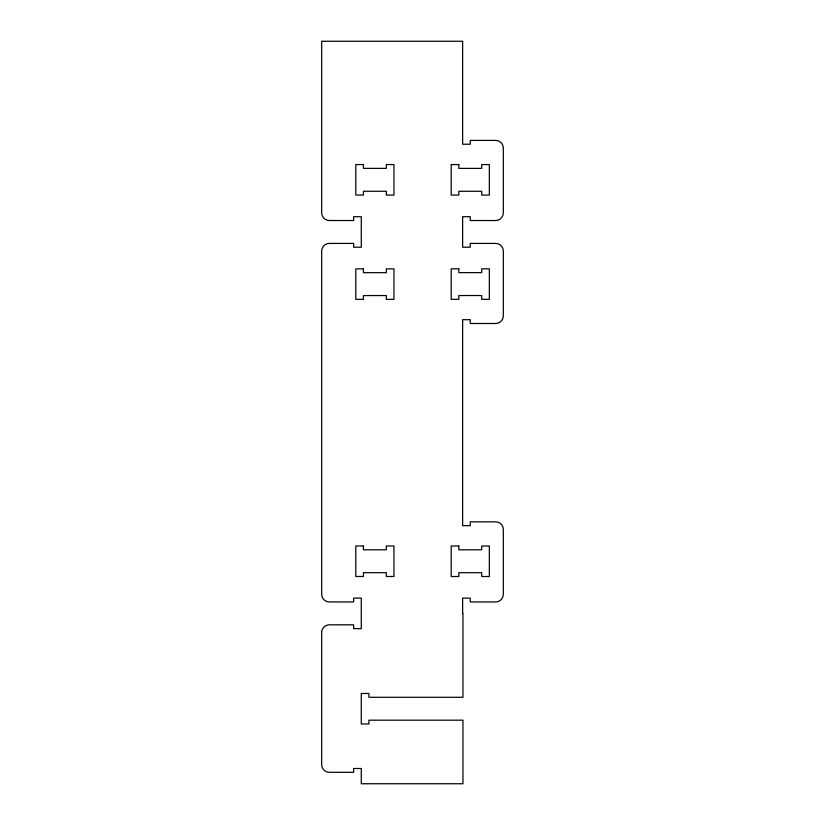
<?xml version="1.0" encoding="UTF-8"?>
<svg xmlns="http://www.w3.org/2000/svg" width="825" height="825" viewBox="0 0 825 825"><rect width="100%" height="100%" fill="white"/><g stroke="black" fill="none" stroke-linecap="round" stroke-linejoin="round"><path stroke-width="1.24" d="M462.959 613.387L462.959 697.29L368.909 697.29L368.909 693.485L361.278 693.485L361.278 723.989L368.909 723.989L368.909 720.184L462.959 720.184L462.959 783.75L361.278 783.75L361.278 768.498L353.647 768.498L353.647 772.303L329.309 772.303A7.631 7.631 0 0 1 321.678 764.682L321.678 632.455A7.631 7.631 0 0 1 329.227 624.824L353.647 624.824L353.647 628.64L361.278 628.64L361.278 598.125L353.647 598.125L353.647 601.941L329.309 601.941A7.631 7.631 0 0 1 321.678 594.309L321.678 251.027A7.631 7.631 0 0 1 329.309 243.406L353.647 243.406L353.647 247.222L361.278 247.222L361.278 216.707L353.647 216.707L353.647 220.523L329.309 220.523A7.631 7.631 0 0 1 321.678 212.891L321.678 41.25L462.639 41.25L462.639 144.231L470.26 144.231L470.26 140.415L495.691 140.415A7.631 7.631 0 0 1 503.322 148.046L503.322 212.891A7.631 7.631 0 0 1 495.691 220.523L470.26 220.523L470.26 216.707L462.639 216.707L462.639 247.222L470.26 247.222L470.26 243.406L495.691 243.406A7.631 7.631 0 0 1 503.322 251.037L503.322 315.872A7.631 7.631 0 0 1 495.691 323.503L470.26 323.503L470.26 319.688L462.639 319.688L462.639 525.659L470.26 525.659L470.26 521.843L495.691 521.843A7.631 7.631 0 0 1 503.322 529.464L503.322 594.309A7.631 7.631 0 0 1 495.691 601.941L470.26 601.941L470.26 598.125L462.639 598.125L462.639 613.377M363.433 164.557L355.812 164.557L355.812 195.071L363.433 195.071L363.433 191.256L386.317 191.256L386.317 195.071L393.948 195.071L393.948 164.557L386.317 164.557L386.317 168.372L363.433 168.372L363.433 164.557M458.824 164.577L451.192 164.577L451.192 195.092L458.824 195.092L458.824 191.276L481.707 191.276L481.707 195.092L489.338 195.092L489.338 164.577L481.707 164.577L481.707 168.393L458.824 168.393L458.824 164.577M363.433 268.857L355.812 268.857L355.812 299.372L363.433 299.372L363.433 295.556L386.317 295.556L386.317 299.372L393.948 299.372L393.948 268.857L386.317 268.857L386.317 272.673L363.433 272.673L363.433 268.857M458.824 268.837L451.192 268.837L451.192 299.341L458.824 299.341L458.824 295.536L481.707 295.536L481.707 299.341L489.338 299.341L489.338 268.837L481.707 268.837L481.707 272.642L458.824 272.642L458.824 268.837M363.433 545.975L355.812 545.975L355.812 576.489L363.433 576.489L363.433 572.674L386.317 572.674L386.317 576.489L393.948 576.489L393.948 545.975L386.317 545.975L386.317 549.79L363.433 549.79L363.433 545.975M458.824 545.995L451.192 545.995L451.192 576.51L458.824 576.51L458.824 572.694L481.707 572.694L481.707 576.51L489.338 576.51L489.338 545.995L481.707 545.995L481.707 549.811L458.824 549.811L458.824 545.995"/></g></svg>
